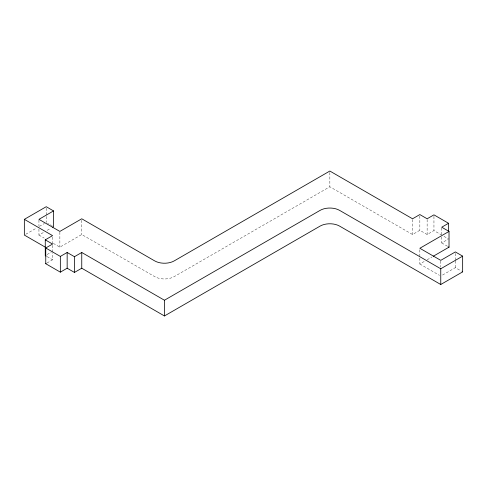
<?xml version="1.0" encoding="UTF-8"?>
<svg xmlns="http://www.w3.org/2000/svg" width="487" height="487" viewBox="0 0 487 487"><rect width="100%" height="100%" fill="white"/><g stroke="black" fill="none" stroke-linecap="round" stroke-linejoin="round"><path stroke-width="0.37" stroke-dasharray="2.44 1.83" d="M25.72 234.284L36.665 227.965M39.398 226.388L44.414 223.49M38.942 229.085L38.942 235.075L44.414 231.915M47.154 230.333L50.8 228.226M47.093 254.524L51.196 252.156M53.326 243.378L59.864 247.153L81.755 234.515L154.72 276.64A13.758 7.944 0 0 0 174.182 276.64L329.845 186.764L412.544 234.515L419.843 230.302L427.136 234.515L433.947 230.582L441.246 234.795M47.032 262.986L52.566 259.79L52.566 253.051M441.733 236.944L441.733 242.94L448.119 239.251M419.843 258.013L419.843 264.003L424.707 261.196M427.136 259.79L432.006 256.984M442.586 275.027L455.351 267.655L461.28 271.076M443.98 236.372L448.545 239.007M441.733 242.94L448.119 246.623M419.843 264.003L439.451 275.325M47.61 223.229L48.067 223.49M48.523 223.752L48.98 224.014M50.344 224.805L51.257 225.335M51.713 225.597L52.17 225.858M38.942 235.075L44.171 238.094M47.093 256.631L52.566 259.79M455.351 253.423L455.351 260.161M455.351 260.91L455.351 267.655M441.733 227.959L441.733 236.195M440.759 261.099L440.759 267.089M433.947 216.35L433.947 230.582M427.136 219.534L427.136 234.515M419.843 216.07L419.843 230.302M419.843 249.77L419.843 257.264M412.544 219.534L412.544 234.515M329.845 172.538L329.845 186.764M81.755 220.282L81.755 234.515M59.864 232.171L59.864 247.153M52.566 237.132L52.566 244.626M52.566 245.375L52.566 252.303M46.241 208.205L46.241 215.698M46.241 216.447L46.241 222.437M38.942 220.094L38.942 226.09"/><path stroke-width="0.73" d="M45.51 247.293L24.35 235.075L24.35 219.345L46.241 206.707L53.54 210.92L53.54 226.65L52.626 227.173M53.54 210.92L38.942 219.345L59.864 231.422L81.755 218.785L154.72 260.91A13.758 7.944 0 0 0 174.182 260.91L329.845 171.04L412.544 218.785L419.843 214.572L427.136 218.785L433.947 214.852L448.545 223.277L448.545 231.52M46.18 256.101L45.267 255.578L45.267 239.847L52.566 235.635L24.35 219.345M433.217 256.278L449.026 247.153L449.026 231.422L419.843 248.273L440.759 260.35L455.351 251.925L462.65 256.138L462.65 271.868L440.759 284.505L339.573 226.09A13.758 7.944 0 0 0 320.117 226.09L164.448 315.96L81.755 268.215L74.456 272.428L67.157 268.215L60.345 272.148L45.754 263.723L45.754 247.993L52.566 244.06L45.267 239.847M45.267 255.578L45.723 255.316M45.754 263.723L46.18 263.473M45.754 247.993L60.345 256.418L67.157 252.485L74.456 256.698L81.755 252.485L164.448 300.236L320.117 210.36A13.758 7.944 0 0 1 339.573 210.36L440.759 268.775L462.65 256.138M448.545 223.277L441.733 227.21L449.026 231.422M448.576 246.891L449.026 247.153M462.193 271.606L462.65 271.868M440.759 268.775L440.759 284.505M164.448 300.236L164.448 315.96M81.755 252.485L81.755 268.215M74.456 256.698L74.456 272.428M67.157 252.485L67.157 268.215M60.345 256.418L60.345 272.148"/></g></svg>
